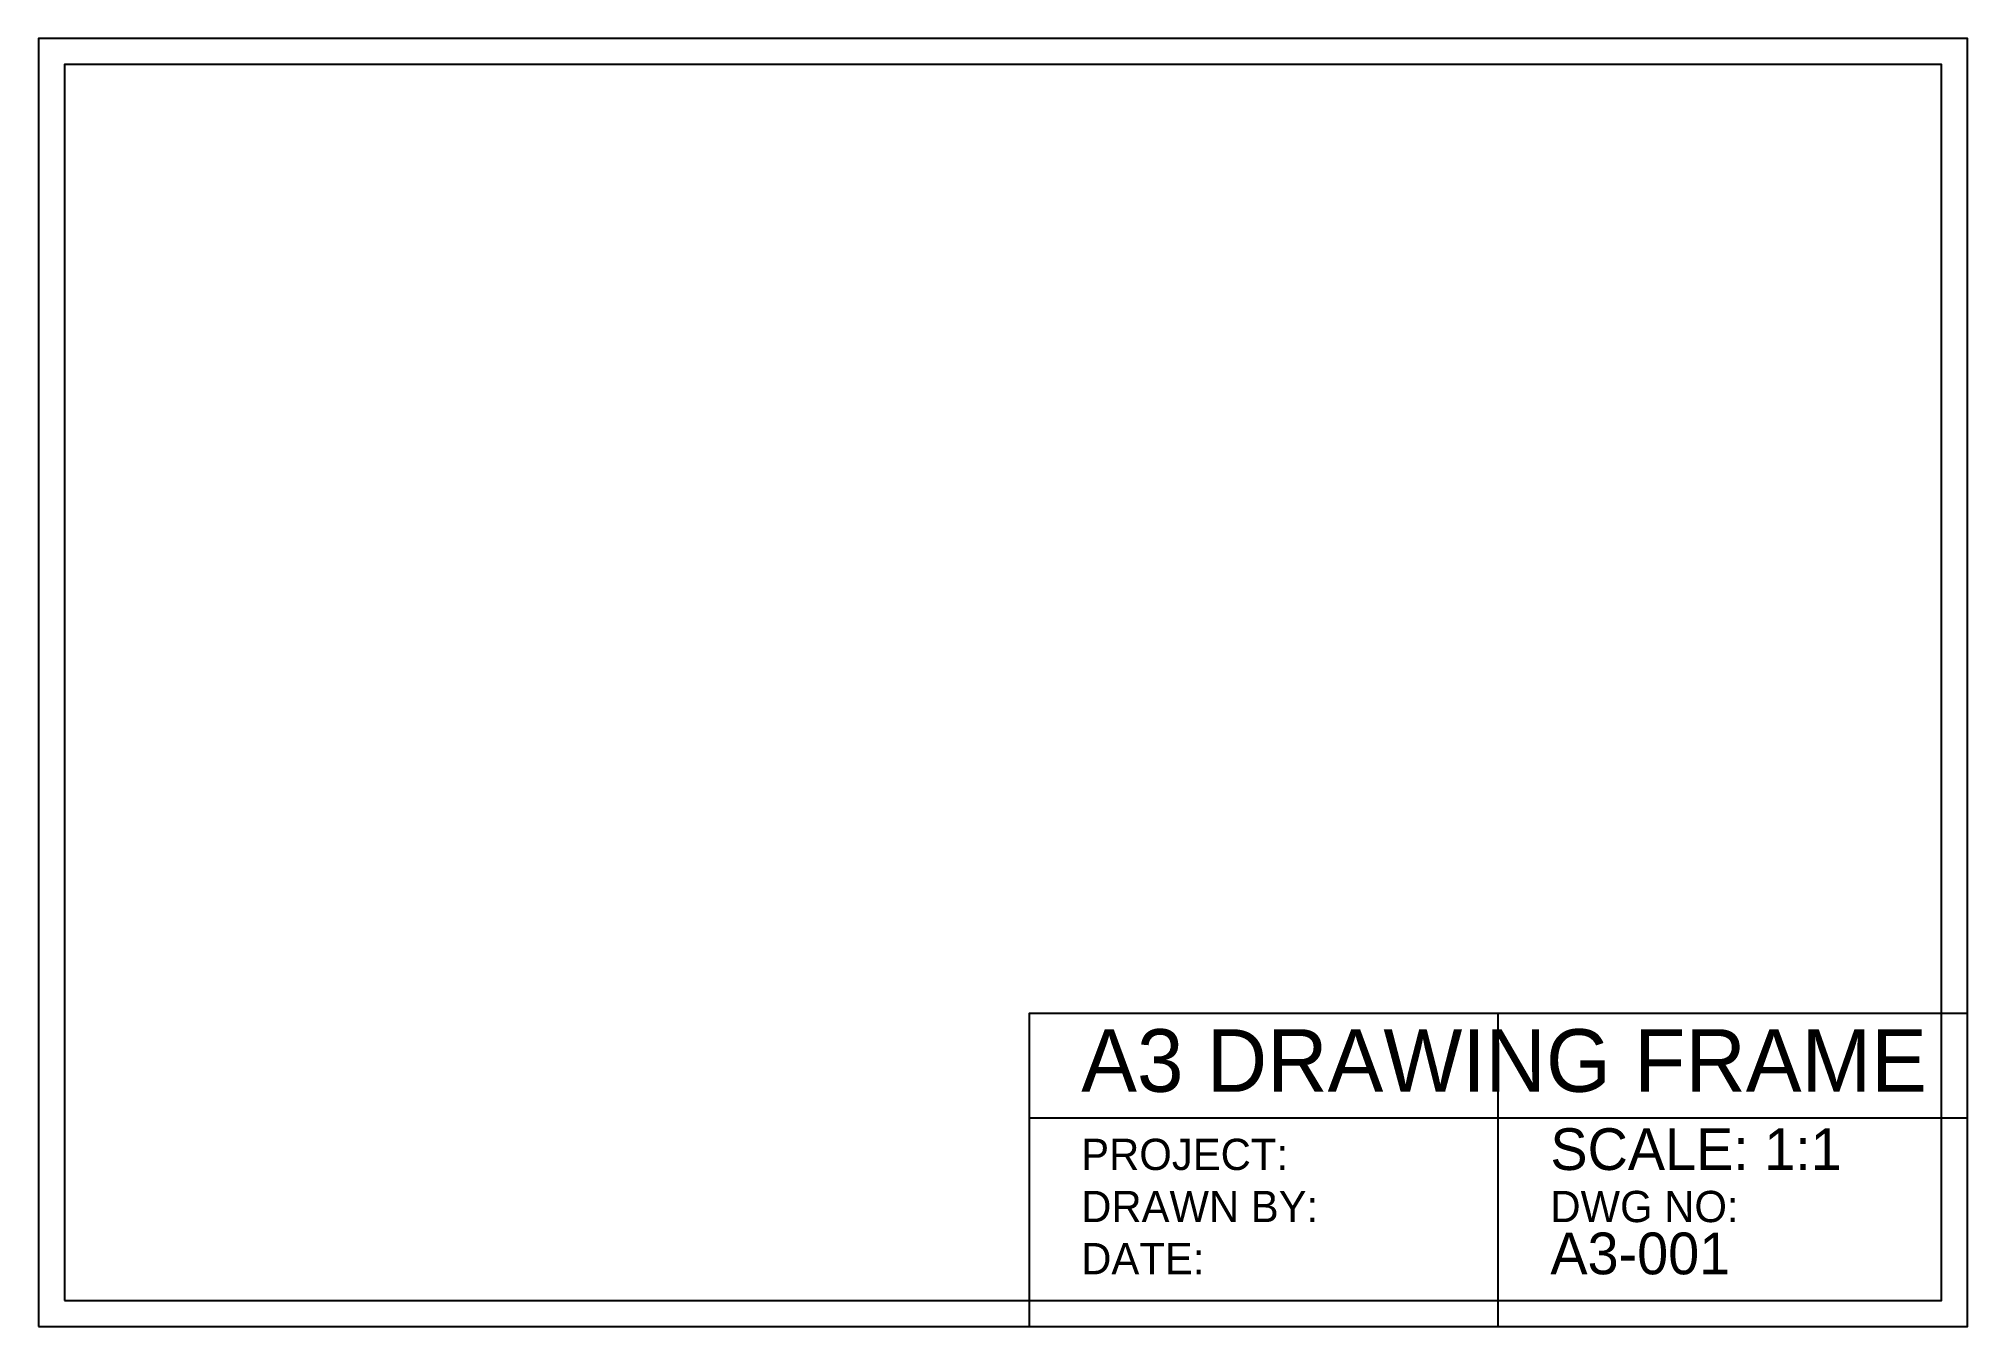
# Model space of a CAD drawing. Header units: millimetres. Extents: x 25 to 395, y 25 to 272.
import ezdxf

# ---------------------------------------------------------------- set-up
doc = ezdxf.new("R2010")
doc.units = ezdxf.units.MM

msp = doc.modelspace()

# ---------------------------------------------------------------- linework, layer by layer
for p, q in [((305, 25), (305, 85)), ((215, 65), (395, 65))]:
    msp.add_line(p, q)
for points in [[(25, 25), (395, 25), (395, 272), (25, 272), (25, 25)], [(30, 30), (390, 30), (390, 267), (30, 267), (30, 30)], [(215, 25), (395, 25), (395, 85), (215, 85), (215, 25)]]:
    msp.add_lwpolyline(points)

# ---------------------------------------------------------------- texts
for s, height, p in [('A3 DRAWING FRAME', 12, (225, 70)), ('SCALE: 1:1', 8, (315, 55)), ('PROJECT:', 6, (225, 55)), ('DRAWN BY:', 6, (225, 45)), ('DWG NO:', 6, (315, 45)), ('DATE:', 6, (225, 35)), ('A3-001', 8, (315, 35))]:
    msp.add_text(s, height=height).set_placement(p)

doc.saveas('drawing.dxf')
